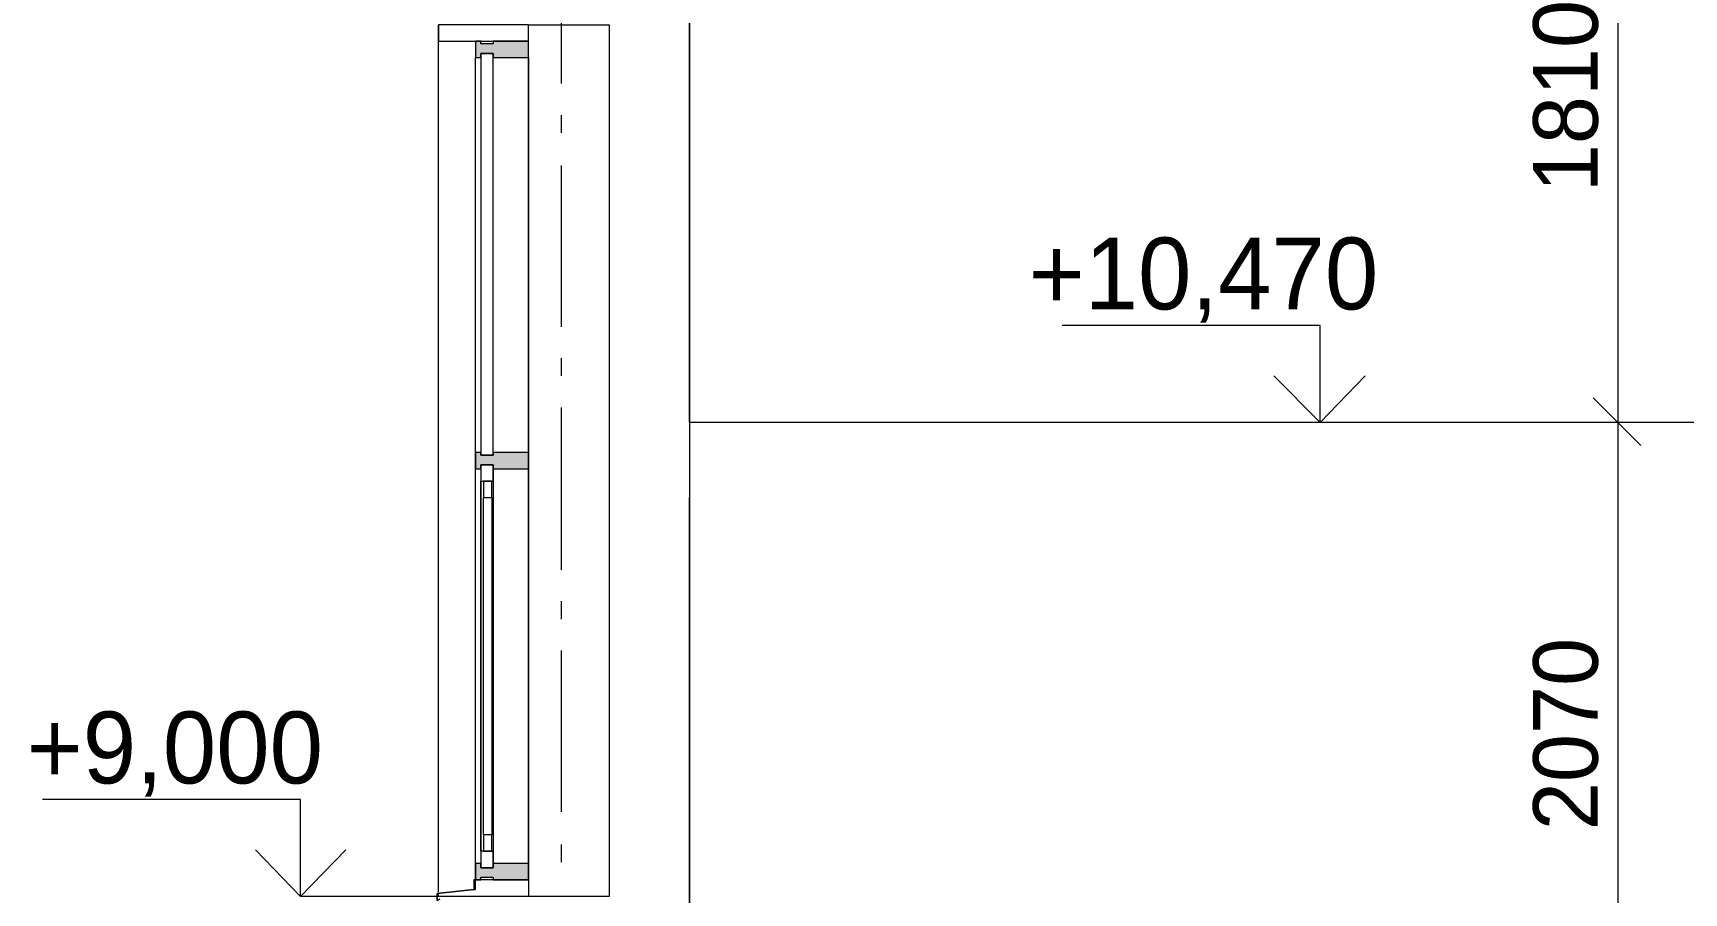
# Model space of a CAD drawing. Header units: millimetres. Extents: x -135211 to 49383, y -8033 to 228499.
# Drawn here: x -105083 to -99963, y 15854 to 18519 of the extents above; entities that cross this region are included whole.
import ezdxf

# ---------------------------------------------------------------- set-up
doc = ezdxf.new("R2010")
doc.units = ezdxf.units.MM
doc.layers.add('PDF _Геометрия', color=7, linetype='Continuous', true_color=0x1d1d1d)
doc.layers.add('PDF _Сплошная заливка', color=7, linetype='Continuous', true_color=0xffffff)
doc.layers.add('PDF _Текст', color=7, linetype='Continuous')

msp = doc.modelspace()

# ---------------------------------------------------------------- hatches: boundary and pattern name
at = {"layer": 'PDF _Сплошная заливка', "transparency": 33554559}
for points in [[(-103656.5698354834, 18455.07457578164), (-103656.5698354834, 18442.37536624884), (-103546.5100195325, 18442.37536624884), (-103546.5100195325, 18493.17220438003), (-103656.5698354834, 18493.17220438003), (-103656.5698354834, 18484.70606469151), (-103694.6674640818, 18484.70606469151), (-103694.6674640818, 18493.17220438003), (-103711.5997434589, 18493.17220438003), (-103711.5997434589, 18442.37536624884), (-103694.6674640818, 18442.37536624884), (-103694.6674640818, 18455.07457578164)], [(-103656.5698354834, 17180.92055265751), (-103656.5698354834, 17168.22134312471), (-103546.5100195325, 17168.22134312471), (-103546.5100195325, 17219.01818125591), (-103656.5698354834, 17219.01818125591), (-103656.5698354834, 17210.55204156738), (-103694.6674640818, 17210.55204156738), (-103694.6674640818, 17219.01818125591), (-103711.5997434589, 17219.01818125591), (-103711.5997434589, 17168.22134312471), (-103694.6674640818, 17168.22134312471), (-103694.6674640818, 17180.92055265751)], [(-103656.5698354834, 15902.53345968912), (-103656.5698354834, 15894.06732000059), (-103546.5100195325, 15894.06732000059), (-103546.5100195325, 15944.86415813178), (-103656.5698354834, 15944.86415813178), (-103656.5698354834, 15932.16494859899), (-103694.6674640818, 15932.16494859899), (-103694.6674640818, 15944.86415813178), (-103711.5997434589, 15944.86415813178), (-103711.5997434589, 15894.06732000059), (-103694.6674640818, 15894.06732000059), (-103694.6674640818, 15902.53345968912)]]:
    msp.add_hatch(color=7, dxfattribs=at).paths.add_polyline_path(points)

# ---------------------------------------------------------------- linework, layer by layer
at = {"layer": 'PDF _Геометрия', "color": 7, "lineweight": 9}
for points in [[(-100168.5202838081, 19483.71054793832), (-100168.5202838081, 19123.8996111757), (-100168.5202838081, 17312.14571782976), (-100168.5202838081, 15242.1745639836), (-100168.5202838081, 14924.69432566363), (-100168.5202838081, 13112.9404323177), (-100168.5202838081, 11042.96927847153), (-100168.5202838081, 10725.48904015156), (-100291.2793092918, 10725.48904015156)], [(-102564.4378156627, 19123.8996111757), (-96947.15413232148, 19123.8996111757), (-96947.15413232148, 17312.14571782976), (-103047.0077779091, 17312.14571782976), (-103047.0077779091, 19123.8996111757), (-103047.0077779091, 15242.1745639836), (-103047.0077779091, 17079.32687639513)], [(-103444.9163432701, 18361.94703920779), (-103444.9163432701, 18861.4492808312)], [(-103546.5100195325, 18543.96904251123), (-103296.7588987208, 18543.96904251123), (-103296.7588987208, 15843.2704818694), (-103546.5100195325, 15843.2704818694), (-103825.8926292541, 15843.2704818694), (-103825.8926292541, 15851.73662155793)], [(-103825.8926292541, 15855.9696914022), (-103825.8926292541, 15919.46573906619), (-103825.8926292541, 17193.61976219032), (-103825.8926292541, 18467.77378531444), (-103825.8926292541, 18543.96904251123)], [(-103546.5100195325, 15894.06732000059), (-103656.5698354834, 15894.06732000059), (-103694.6674640818, 15894.06732000059), (-103711.5997434589, 15894.06732000059), (-103711.5997434589, 17193.61976219032), (-103711.5997434589, 18442.37536624884), (-103694.6674640818, 18442.37536624884), (-103694.6674640818, 17219.01818125591)], [(-103656.5698354834, 17219.01818125591), (-103656.5698354834, 18442.37536624884), (-103546.5100195325, 18442.37536624884), (-103546.5100195325, 17193.61976219032), (-103546.5100195325, 15894.06732000059), (-103546.5100195325, 15843.2704818694)], [(-103546.5100195325, 15919.46573906619), (-103546.5100195325, 17193.61976219032), (-103546.5100195325, 18467.77378531444)], [(-103444.9163432701, 18209.5565248142), (-103444.9163432701, 18264.58643278966)], [(-103444.9163432701, 17608.4606069284), (-103444.9163432701, 18107.96284855182)], [(-100642.6241063659, 17312.14571782976), (-100977.0366240629, 17312.14571782976), (-101091.3295098581, 17312.14571782976), (-101091.3295098581, 17612.69367677267), (-101891.3797104244, 17612.69367677267)], [(-103444.9163432701, 17456.07009253482), (-103444.9163432701, 17511.10000051028)], [(-103444.9163432701, 16854.97417464901), (-103444.9163432701, 17358.70948611669)], [(-100943.1720653088, 17312.14571782976), (-101239.4869544074, 17312.14571782976)], [(-100062.6935377014, 17312.14571782976), (-100168.5202838081, 17312.14571782976), (-100291.2793092918, 17312.14571782976)], [(-103660.8029053277, 17130.12371452632), (-103656.5698354834, 17130.12371452632), (-103656.5698354834, 17180.92055265751), (-103694.6674640818, 17180.92055265751), (-103694.6674640818, 17130.12371452632), (-103656.5698354834, 17130.12371452632), (-103656.5698354834, 15982.96178673018), (-103660.8029053277, 15982.96178673018)], [(-103694.6674640818, 17168.22134312471), (-103694.6674640818, 15944.86415813178)], [(-103656.5698354834, 17168.22134312471), (-103656.5698354834, 15944.86415813178)], [(-103686.2013243933, 15982.96178673018), (-103694.6674640818, 15982.96178673018), (-103694.6674640818, 17130.12371452632), (-103686.2013243933, 17130.12371452632)], [(-103444.9163432701, 16702.58366025543), (-103444.9163432701, 16757.6135682309)], [(-103444.9163432701, 16105.7208122139), (-103444.9163432701, 16605.22305383731)], [(-103411.051784516, 15843.2704818694), (-103838.5918387868, 15843.2704818694), (-104253.4326835249, 15843.2704818694), (-104253.4326835249, 16143.81844081229), (-105053.4828840913, 16143.81844081229)], [(-103444.9163432701, 15949.09722797605), (-103444.9163432701, 16004.12713595151)], [(-103711.5997434589, 15864.43583109072), (-103715.8328133031, 15864.43583109072), (-103711.5997434589, 15864.43583109072)]]:
    msp.add_lwpolyline(points, dxfattribs=at)
at = {"layer": 'PDF _Геометрия', "color": 7, "lineweight": 20}
for points in [[(-103825.8926292541, 18543.96904251123), (-103825.8926292541, 18493.17220438003), (-103546.5100195325, 18493.17220438003), (-103546.5100195325, 18543.96904251123)], [(-103694.6674640818, 18484.70606469151), (-103694.6674640818, 18493.17220438003), (-103711.5997434589, 18493.17220438003), (-103711.5997434589, 18442.37536624884), (-103694.6674640818, 18442.37536624884), (-103694.6674640818, 18455.07457578164), (-103656.5698354834, 18455.07457578164), (-103656.5698354834, 18442.37536624884), (-103546.5100195325, 18442.37536624884), (-103546.5100195325, 18493.17220438003), (-103656.5698354834, 18493.17220438003), (-103656.5698354834, 18484.70606469151)], [(-103694.6674640818, 17210.55204156738), (-103694.6674640818, 17219.01818125591), (-103711.5997434589, 17219.01818125591), (-103711.5997434589, 17168.22134312471), (-103694.6674640818, 17168.22134312471), (-103694.6674640818, 17180.92055265751), (-103656.5698354834, 17180.92055265751), (-103656.5698354834, 17168.22134312471), (-103546.5100195325, 17168.22134312471), (-103546.5100195325, 17219.01818125591), (-103656.5698354834, 17219.01818125591), (-103656.5698354834, 17210.55204156738)], [(-103694.6674640818, 15932.16494859899), (-103694.6674640818, 15944.86415813178), (-103711.5997434589, 15944.86415813178), (-103711.5997434589, 15894.06732000059), (-103694.6674640818, 15894.06732000059), (-103694.6674640818, 15902.53345968912), (-103656.5698354834, 15902.53345968912), (-103656.5698354834, 15894.06732000059), (-103546.5100195325, 15894.06732000059), (-103546.5100195325, 15944.86415813178), (-103656.5698354834, 15944.86415813178), (-103656.5698354834, 15932.16494859899)]]:
    msp.add_lwpolyline(points, close=True, dxfattribs=at)
at = {"layer": 'PDF _Геометрия', "color": 7, "lineweight": 9}
for points in [[(-103656.5698354834, 17210.55204156738), (-103656.5698354834, 18455.07457578164), (-103694.6674640818, 18455.07457578164), (-103694.6674640818, 17210.55204156738)], [(-103686.2013243933, 16033.75862486137), (-103686.2013243933, 17079.32687639513), (-103660.8029053277, 17079.32687639513), (-103660.8029053277, 17130.12371452632), (-103686.2013243933, 17130.12371452632), (-103686.2013243933, 17079.32687639513), (-103660.8029053277, 17079.32687639513), (-103660.8029053277, 16033.75862486137)], [(-103660.8029053277, 15982.96178673018), (-103660.8029053277, 16033.75862486137), (-103686.2013243933, 16033.75862486137), (-103686.2013243933, 15982.96178673018)], [(-103656.5698354834, 15932.16494859899), (-103656.5698354834, 15982.96178673018), (-103694.6674640818, 15982.96178673018), (-103694.6674640818, 15932.16494859899)], [(-103715.8328133031, 15894.06732000059), (-103715.8328133031, 15864.43583109072), (-103711.5997434589, 15864.43583109072), (-103711.5997434589, 15894.06732000059)], [(-103715.8328133031, 15864.43583109072), (-103830.1256990983, 15851.73662155793), (-103830.1256990983, 15830.57127233659), (-103821.6595594098, 15834.80434218086), (-103830.1256990983, 15830.57127233659), (-103830.1256990983, 15851.73662155793)]]:
    msp.add_lwpolyline(points, close=True, dxfattribs=at)
at = {"layer": 'PDF _Геометрия', "color": 7, "lineweight": 18}
for points in [[(-100951.6382049973, 17456.07009253482), (-101091.3295098581, 17312.14571782976), (-101235.2538845631, 17456.07009253482)], [(-100096.5580964555, 17240.18353047724), (-100168.5202838081, 17312.14571782976), (-100244.7155410048, 17388.34097502655)], [(-104113.7413786642, 15987.19485657445), (-104253.4326835249, 15843.2704818694), (-104393.1239883857, 15987.19485657445)]]:
    msp.add_lwpolyline(points, dxfattribs=at)

# ---------------------------------------------------------------- texts
at = {"layer": 'PDF _Текст', "char_height": 200.4231529793928, "attachment_point": 4, "rotation": 90, "style": ''}
for s, insert in [('1810', (-100329.3101906037, 18025.19621334652)), ('2070', (-100329.3101906037, 16048.27077681985))]:
    msp.add_mtext(s, dxfattribs=dict(at, insert=insert))
at = {"layer": 'PDF _Текст', "char_height": 222.6982147375235, "attachment_point": 4, "style": ''}
for s, insert in [('+10,470', (-101995.9490237798, 17752.85005950037)), ('+9,000', (-105103.147171491, 16283.91453566836))]:
    msp.add_mtext(s, dxfattribs=dict(at, insert=insert))

doc.saveas('drawing.dxf')
